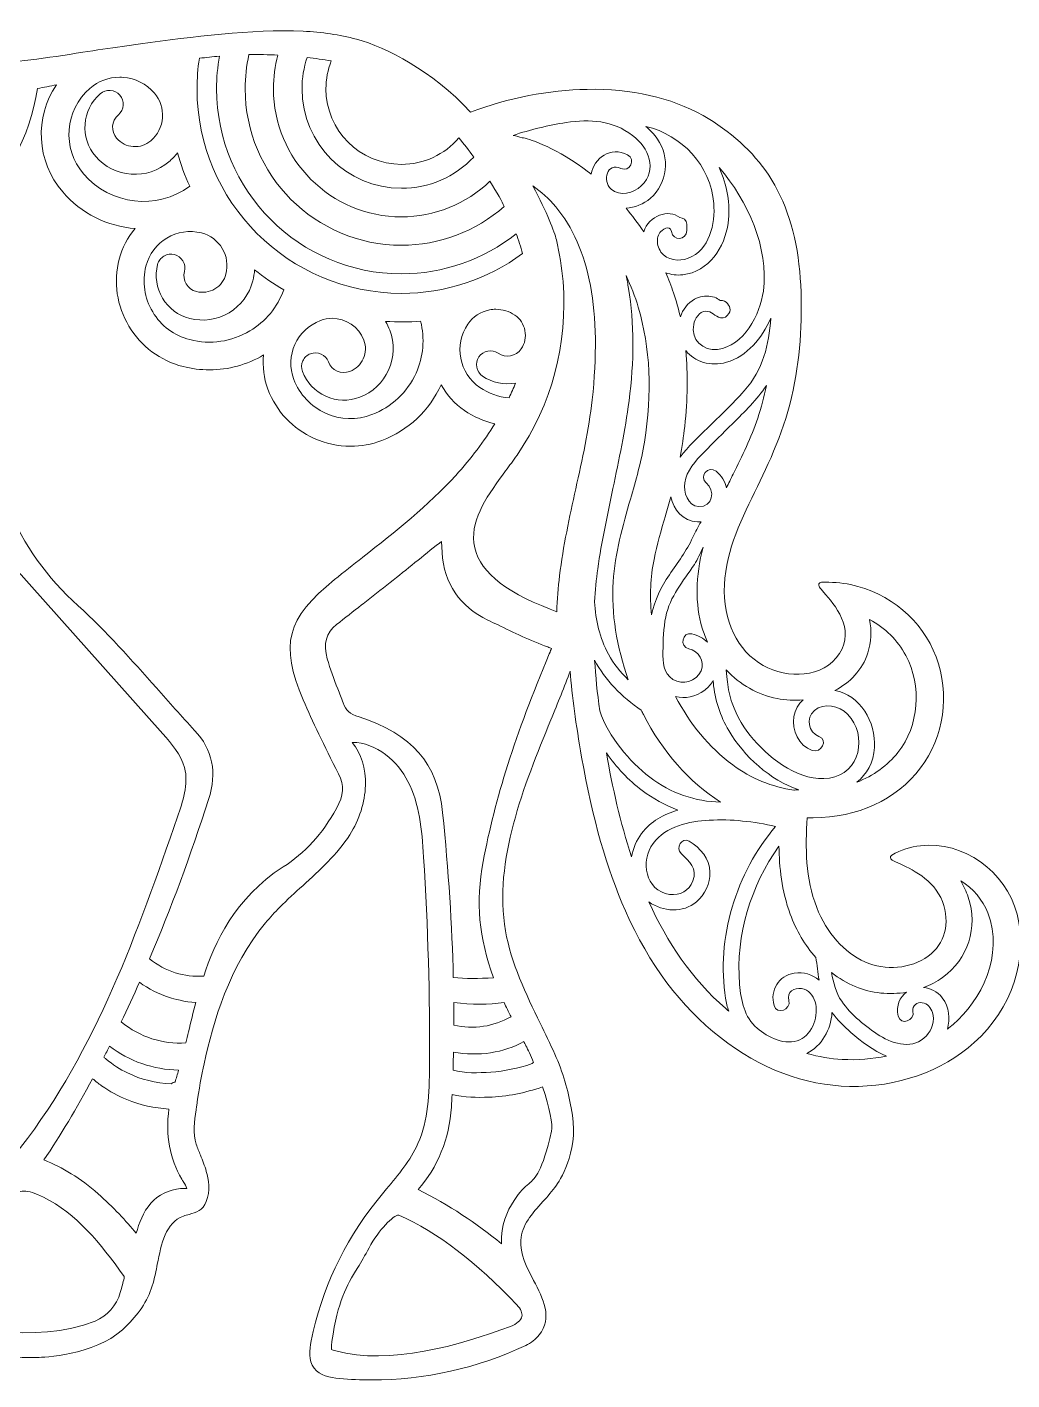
# Model space of a CAD drawing. Header units: millimetres. Extents: x -506 to 1905, y 150 to 589.
# Drawn here: x 497.8 to 675.6, y 163 to 407.1 of the extents above; entities that cross this region are included whole.
import ezdxf

# ---------------------------------------------------------------- set-up
doc = ezdxf.new("R2010")
doc.units = ezdxf.units.MM
doc.header["$MEASUREMENT"] = 0
doc.layers.add('Layer 4', color=7, linetype='Continuous')

msp = doc.modelspace()

# ---------------------------------------------------------------- linework, layer by layer
at = {"layer": 'Layer 4', "lineweight": 0}
for points, knots in [([(676.5, 247.06), (674.46, 254.85), (666.79, 260.26), (659.04, 259.39), (657.27, 259.19), (655.54, 258.62), (653.9, 257.7), (653.65, 257.56), (653.63, 257.34), (653.63, 257.25), (653.65, 256.87), (654.02, 256.7), (655.11, 256.22), (657.19, 255.29), (661.52, 253.36), (663.02, 249.31), (664.47, 245.41), (663.48, 241.64), (660.44, 239.45), (657.29, 237.19), (652.71, 236.78), (649.02, 238.43), (645.29, 240.1), (642.12, 243.68), (640.33, 248.25), (638.29, 253.48), (638.27, 259.11), (638.59, 264.44), (638.95, 264.43), (639.3, 264.43), (639.66, 264.43), (647.67, 264.43), (654.69, 267.66), (659.08, 273.43), (663.34, 279.03), (664.41, 286.71), (661.88, 293.47), (659.42, 300.04), (653.5, 305.04), (646.43, 306.51), (644.76, 306.86), (643, 306.99), (641.18, 306.92), (640.97, 306.91), (640.81, 306.8), (640.74, 306.63), (640.59, 306.28), (640.85, 305.98), (641.62, 305.11), (643.49, 302.98), (647.38, 298.56), (644.42, 294.05), (641.51, 289.61), (635.03, 289.48), (630.69, 291.91), (625.98, 294.54), (623.36, 300), (623.68, 306.51), (623.99, 312.84), (626.86, 318.62), (629.63, 324.21), (632.23, 329.47), (635.06, 335.8), (636.35, 342.93), (637.54, 349.53), (637.85, 356.48), (637.26, 363.03), (636.63, 369.91), (634.75, 375.75), (631.68, 380.38), (628.82, 384.67), (624.72, 388.39), (619.83, 391.14), (613.97, 394.43), (606.92, 396.02), (598.88, 395.88), (592, 395.76), (584.72, 394.34), (577.84, 391.78), (570.83, 399.3), (562.63, 403.49), (557.26, 404.92), (554.19, 405.73), (550.96, 406.22), (547.64, 406.37), (538.2, 406.8), (527.61, 405.35), (518.27, 404.07), (517.17, 403.92), (516.07, 403.77), (514.99, 403.63), (512.76, 403.33), (510.27, 402.94), (507.87, 402.57), (501.43, 401.57), (494.77, 400.54), (491.33, 400.83), (485.73, 401.31), (480.74, 401.71), (475.91, 402.1), (461.86, 403.23), (450.77, 404.13), (437.22, 405.76), (425.75, 407.13), (411.48, 408.84), (400.98, 416.64), (391.12, 423.95), (385.27, 439.26), (392.55, 449.62), (392.55, 449.62), (415.46, 451.18), (415.46, 451.18), (417.98, 451.35), (420.2, 451.4), (421.98, 450.26), (423.27, 449.43), (424.09, 448.11), (424.96, 446.71), (425.26, 446.22), (425.58, 445.71), (425.92, 445.23), (429.48, 440.14), (435.88, 435.32), (446.16, 441.2), (446.36, 441.27), (446.55, 441.35), (446.73, 441.43), (446.94, 441.53), (447.11, 441.67), (447.23, 441.84), (447.23, 441.84), (447.3, 441.88), (447.3, 441.88), (447.42, 441.96), (447.54, 442.03), (447.66, 442.11), (452.14, 445.02), (454.64, 448.3), (455.1, 451.85), (455.58, 455.58), (453.89, 459.51), (449.93, 463.88), (449.93, 463.88), (449.92, 463.87), (449.92, 463.87), (449.7, 464.17), (449.04, 464.94), (447.12, 467.14), (446.62, 468.12), (445.94, 468.85), (445.13, 469.41), (444.59, 470.04), (443.98, 470.73), (443.3, 471.5), (442.17, 472.8), (441.22, 473.88), (440.43, 474.77), (440.37, 475.23), (440.07, 475.65), (439.54, 475.78), (437.51, 478.07), (436.8, 478.83), (436.5, 479.09), (436.5, 479.09), (436.51, 479.1), (436.51, 479.1), (435.81, 479.91), (435.15, 480.69), (434.5, 481.43), (432.69, 483.55), (431.12, 485.37), (429.59, 487.28), (429.51, 487.72), (429.4, 489.76), (430.13, 490.77), (430.13, 490.77), (430.19, 490.8), (430.19, 490.8), (432.86, 492.15), (436.89, 494.19), (439.61, 501.19), (444.63, 503.13), (447.24, 508.39), (448.21, 510.83), (448.35, 510.84), (448.53, 510.86), (448.73, 510.91), (450.52, 511.35), (455.45, 513.83), (456.9, 520), (463.16, 522.95), (464.3, 525.56), (465.88, 529.16), (466.01, 529.47), (466.15, 529.79), (466.3, 530.12), (472.5, 533.15), (474.9, 535.58), (476.89, 540.81), (486.15, 547.27), (487.35, 549.59), (490.09, 555.1), (495.91, 558.98), (498.99, 562.74), (499.76, 566.91), (505.04, 570.02), (507.11, 573.73), (509.29, 577.66), (510, 578.95), (510.74, 580.27), (511.6, 581.58), (511.6, 581.58), (512.49, 582.92), (512.49, 582.92), (512.49, 582.92), (511.09, 582.13), (511.09, 582.13), (510.21, 581.63), (509.37, 581.19), (508.56, 580.76), (504.96, 578.87), (501.85, 577.23), (498.89, 572.68), (498.89, 572.68), (498.61, 572.57), (498.61, 572.57), (494.95, 571.15), (492.73, 570.29), (489.8, 564.22), (483.18, 561.33), (481.19, 558.76), (478.31, 554.52), (474.22, 552.59), (470.55, 550.48), (467.13, 544.58), (461.13, 542.53), (458.73, 537.95), (457.44, 535.43), (457.33, 535.37), (457.07, 535.26), (456.85, 535.16), (455.06, 534.42), (450.9, 532.68), (448.59, 527.81), (442.59, 525.24), (441.14, 522.32), (439.98, 519.97), (439.72, 519.43), (439.47, 518.93), (439.19, 518.46), (432.78, 515.72), (431.71, 514.47), (429.49, 511.02), (423.81, 507.61), (422.22, 506.21), (419.77, 502.3), (419.7, 502.36), (419.64, 502.42), (419.57, 502.49), (419.73, 513.22), (415.53, 523.87), (408.01, 531.72), (400.3, 539.77), (389.24, 544.33), (377.69, 544.24), (366.28, 544.14), (355.41, 539.13), (348.6, 530.84), (346.94, 528.82), (345.48, 526.48), (344.12, 523.69), (343.87, 523.17), (343.62, 522.65), (343.37, 522.12), (342.34, 519.94), (341.27, 517.68), (339.8, 515.73), (336.89, 511.87), (332.86, 509.26), (329.67, 507.41), (327.61, 506.22), (325.42, 505.1), (323.29, 504.02), (317.49, 501.07), (311.49, 498.01), (307.16, 492.96), (300.09, 484.72), (301.26, 473.87), (302.92, 464.35), (303.02, 463.79), (303.12, 463.22), (303.22, 462.66), (304.03, 458.05), (304.87, 453.29), (304.81, 448.56), (304.77, 445.81), (304.38, 443.25), (303.65, 440.95), (302.91, 438.63), (301.71, 436.45), (300.55, 434.34), (300.24, 433.77), (299.93, 433.21), (299.63, 432.64), (298.49, 430.51), (297.11, 427.66), (296.53, 424.56), (295.99, 421.67), (296.03, 418.6), (296.66, 415.42), (297.73, 409.96), (300.46, 404.64), (304.77, 399.62), (307.88, 395.99), (311.54, 392.9), (315.08, 389.9), (316.07, 389.06), (317.1, 388.2), (318.1, 387.33), (323.55, 382.6), (326.45, 377.74), (326.95, 372.47), (327.48, 366.87), (324.81, 361.7), (320.14, 359.31), (315.68, 357.03), (310.65, 358.57), (307.91, 363.05), (306.64, 365.11), (306.38, 367.6), (306.2, 369.24), (306.07, 370.47), (306.02, 370.98), (305.6, 371.12), (305.48, 371.16), (305.25, 371.19), (304.99, 370.93), (302.05, 367.91), (301.33, 363.21), (303.05, 358.35), (304.52, 354.19), (307.75, 350.45), (312.13, 347.82), (320.58, 342.75), (331.26, 343.5), (338.7, 349.69), (342.21, 352.61), (344.78, 356.36), (346.17, 360.57), (347.29, 359.32), (348.5, 358.12), (349.66, 356.96), (351.6, 355.04), (353.6, 353.05), (355.23, 350.82), (358.85, 345.87), (360.66, 339.67), (362.07, 334.24), (363.64, 328.2), (365.2, 321.2), (363.84, 314.59), (363.12, 311.04), (362.06, 307.49), (361.03, 304.06), (360.25, 301.46), (359.45, 298.78), (358.79, 296.1), (357.9, 292.44), (357.44, 289.4), (357.32, 286.24), (357.07, 279.88), (368.79, 274.42), (379.12, 269.61), (381.69, 268.41), (384.12, 267.28), (386.21, 266.21), (386.84, 265.88), (387.58, 265.56), (388.35, 265.22), (389.83, 264.57), (391.5, 263.84), (392.58, 262.98), (392.57, 260.55), (392.34, 257.08), (392.11, 253.98), (391.78, 249.36), (391.66, 244.18), (391.54, 239.17), (391.42, 234.07), (391.76, 222.52), (389.92, 217.97), (389.61, 217.19), (388.84, 215.25), (388.27, 213.98), (388.08, 213.57), (387.92, 213.21), (387.81, 212.96), (386.03, 208.87), (383.73, 204.91), (381.51, 201.09), (376.35, 192.23), (371.48, 183.85), (372.52, 173.87), (372.54, 173.65), (372.56, 173.44), (372.58, 173.24), (372.66, 172.13), (372.73, 171.18), (373.73, 170.32), (374.78, 169.41), (376.54, 169.13), (377.95, 168.89), (378.17, 168.86), (378.38, 168.82), (378.58, 168.79), (383.2, 167.97), (389.31, 168.61), (394.5, 170.45), (400.77, 172.68), (405.15, 176.46), (406.84, 181.07), (407.24, 182.17), (407.5, 183.34), (407.76, 184.46), (408.2, 186.39), (408.61, 188.22), (409.67, 189.77), (410.23, 190.6), (411, 191.42), (411.75, 192.21), (413.91, 194.5), (416.15, 196.87), (414.01, 200.06), (413.6, 200.66), (413.05, 201.21), (412.34, 201.75), (408.29, 204.77), (408.56, 210.31), (409.14, 215.26), (409.14, 215.26), (413.91, 256.45), (413.91, 256.45), (426.51, 253.86), (436.38, 255.91), (444.92, 262.88), (452.54, 269.09), (455, 281.73), (455.57, 285.49), (456.27, 288.41), (455.84, 290.95), (454.27, 293.04), (451.88, 296.22), (446.71, 298.28), (440.43, 298.56), (437.26, 298.71), (434.4, 297.58), (432.79, 295.54), (431.52, 293.95), (431.07, 291.94), (430.63, 290), (430.47, 289.27), (430.3, 288.51), (430.08, 287.79), (428.87, 283.7), (425.92, 280.13), (422.15, 278.1), (429.47, 285.9), (429.02, 287.25), (427.81, 290.86), (427.54, 291.66), (427.23, 292.57), (426.97, 293.71), (426.77, 294.59), (426.54, 295.5), (426.33, 296.38), (424.95, 301.93), (423.52, 307.66), (426.23, 312.25), (432.55, 307.1), (442.43, 305.75), (453.44, 308.57), (457.49, 309.6), (461.48, 311.05), (465.34, 312.45), (470.3, 314.24), (475.42, 316.1), (480.67, 317.08), (482.92, 317.5), (485.53, 317.8), (487.8, 316.86), (489.8, 316.03), (491.35, 314.29), (492.72, 312.75), (492.72, 312.75), (522.3, 279.56), (522.3, 279.56), (523.85, 277.82), (525.6, 275.86), (526.22, 273.48), (526.99, 270.49), (525.86, 267.24), (524.96, 264.63), (517.77, 243.94), (510.34, 222.54), (496.6, 204.92), (494.52, 202.25), (492.26, 199.61), (490.06, 197.06), (484.38, 190.45), (478.49, 183.61), (475.25, 175.51), (474.73, 174.21), (475.3, 172.62), (476.52, 171.95), (482.45, 168.71), (491.88, 166.74), (499.97, 167.05), (501.82, 167.12), (511.3, 167.74), (515.96, 172.97), (518.21, 175.15), (519.75, 177.67), (520.54, 180.46), (520.84, 181.54), (521.07, 182.72), (521.3, 183.87), (522.03, 187.56), (522.78, 191.38), (526.01, 192.54), (526.36, 192.67), (526.71, 192.77), (527.05, 192.86), (528.31, 193.22), (529.51, 193.56), (530.14, 195.17), (530.89, 197.09), (530.56, 199.19), (530.15, 200.63), (529.86, 201.63), (529.47, 202.6), (529.09, 203.54), (528.83, 204.18), (528.56, 204.85), (528.33, 205.51), (527.65, 207.48), (527.98, 209.64), (528.3, 211.73), (528.34, 212), (528.38, 212.27), (528.42, 212.54), (528.85, 215.5), (529.27, 217.89), (529.74, 220.04), (531.43, 227.7), (534.22, 237.51), (540.85, 245.47), (541.66, 246.43), (542.52, 247.38), (543.42, 248.29), (544.74, 249.63), (546.18, 250.93), (547.56, 252.18), (550.63, 254.96), (553.79, 257.83), (556.06, 261.38), (557.78, 264.07), (558.78, 267.23), (558.87, 270.27), (558.97, 273.35), (558.14, 276.01), (556.46, 278.04), (560.93, 278.02), (564.71, 274.57), (566.55, 270.98), (568.62, 266.96), (569.05, 262.42), (569.38, 257.32), (570.16, 244.88), (570.52, 232.24), (570.45, 219.77), (570.41, 214.54), (570.23, 209.87), (568.34, 205.63), (566.99, 202.62), (564.81, 200.01), (562.7, 197.48), (562.04, 196.69), (561.36, 195.88), (560.72, 195.07), (554.94, 187.79), (550.92, 179.13), (549.09, 170.03), (548.75, 168.37), (548.55, 166.49), (549.59, 165.11), (550.62, 163.73), (552.48, 163.39), (554.16, 163.24), (556.1, 163.07), (558.03, 162.99), (559.96, 162.99), (569.56, 162.99), (579.09, 165.1), (587.8, 169.21), (588.76, 169.67), (589.6, 170.32), (590.22, 171.1), (592.72, 174.22), (590.95, 177.64), (589.23, 180.95), (588, 183.33), (586.73, 185.79), (586.9, 188.22), (587.09, 190.91), (588.93, 192.98), (590.89, 195.16), (591.73, 196.1), (592.61, 197.08), (593.34, 198.12), (594.37, 199.59), (597.61, 204.94), (595.98, 212.07), (595.52, 215.18), (594.51, 218.53), (593.06, 221.78), (592.22, 223.65), (591.31, 225.52), (590.43, 227.34), (587.85, 232.64), (585.18, 238.13), (584.15, 244.06), (581.96, 256.7), (587.47, 270.19), (592.34, 282.09), (593.61, 285.2), (594.82, 288.15), (595.82, 290.91), (596.17, 286.34), (596.85, 281.34), (597.9, 275.38), (599.9, 264.12), (602.41, 255.32), (605.8, 247.66), (610.11, 237.9), (615.72, 230.41), (622.94, 224.76), (630.08, 219.17), (638.15, 216.12), (646.26, 215.96), (654.76, 215.78), (662.96, 218.66), (668.76, 223.86), (675.56, 229.96), (678.6, 239.07), (676.5, 247.06)], [0, 0, 0, 0, 1, 1, 1, 2, 2, 2, 3, 3, 3, 4, 4, 4, 5, 5, 5, 6, 6, 6, 7, 7, 7, 8, 8, 8, 9, 9, 9, 10, 10, 10, 11, 11, 11, 12, 12, 12, 13, 13, 13, 14, 14, 14, 15, 15, 15, 16, 16, 16, 17, 17, 17, 18, 18, 18, 19, 19, 19, 20, 20, 20, 21, 21, 21, 22, 22, 22, 23, 23, 23, 24, 24, 24, 25, 25, 25, 26, 26, 26, 27, 27, 27, 28, 28, 28, 29, 29, 29, 30, 30, 30, 31, 31, 31, 32, 32, 32, 33, 33, 33, 34, 34, 34, 35, 35, 35, 36, 36, 36, 37, 37, 37, 38, 38, 38, 39, 39, 39, 40, 40, 40, 41, 41, 41, 42, 42, 42, 43, 43, 43, 44, 44, 44, 45, 45, 45, 46, 46, 46, 47, 47, 47, 48, 48, 48, 49, 49, 49, 50, 50, 50, 51, 51, 51, 52, 52, 52, 53, 53, 53, 54, 54, 54, 55, 55, 55, 56, 56, 56, 57, 57, 57, 58, 58, 58, 59, 59, 59, 60, 60, 60, 61, 61, 61, 62, 62, 62, 63, 63, 63, 64, 64, 64, 65, 65, 65, 66, 66, 66, 67, 67, 67, 68, 68, 68, 69, 69, 69, 70, 70, 70, 71, 71, 71, 72, 72, 72, 73, 73, 73, 74, 74, 74, 75, 75, 75, 76, 76, 76, 77, 77, 77, 78, 78, 78, 79, 79, 79, 80, 80, 80, 81, 81, 81, 82, 82, 82, 83, 83, 83, 84, 84, 84, 85, 85, 85, 86, 86, 86, 87, 87, 87, 88, 88, 88, 89, 89, 89, 90, 90, 90, 91, 91, 91, 92, 92, 92, 93, 93, 93, 94, 94, 94, 95, 95, 95, 96, 96, 96, 97, 97, 97, 98, 98, 98, 99, 99, 99, 100, 100, 100, 101, 101, 101, 102, 102, 102, 103, 103, 103, 104, 104, 104, 105, 105, 105, 106, 106, 106, 107, 107, 107, 108, 108, 108, 109, 109, 109, 110, 110, 110, 111, 111, 111, 112, 112, 112, 113, 113, 113, 114, 114, 114, 115, 115, 115, 116, 116, 116, 117, 117, 117, 118, 118, 118, 119, 119, 119, 120, 120, 120, 121, 121, 121, 122, 122, 122, 123, 123, 123, 124, 124, 124, 125, 125, 125, 126, 126, 126, 127, 127, 127, 128, 128, 128, 129, 129, 129, 130, 130, 130, 131, 131, 131, 132, 132, 132, 133, 133, 133, 134, 134, 134, 135, 135, 135, 136, 136, 136, 137, 137, 137, 138, 138, 138, 139, 139, 139, 140, 140, 140, 141, 141, 141, 142, 142, 142, 143, 143, 143, 144, 144, 144, 145, 145, 145, 146, 146, 146, 147, 147, 147, 148, 148, 148, 149, 149, 149, 150, 150, 150, 151, 151, 151, 152, 152, 152, 153, 153, 153, 154, 154, 154, 155, 155, 155, 156, 156, 156, 157, 157, 157, 158, 158, 158, 159, 159, 159, 160, 160, 160, 161, 161, 161, 162, 162, 162, 163, 163, 163, 164, 164, 164, 165, 165, 165, 166, 166, 166, 167, 167, 167, 168, 168, 168, 169, 169, 169, 170, 170, 170, 171, 171, 171, 172, 172, 172, 173, 173, 173, 174, 174, 174, 175, 175, 175, 176, 176, 176, 177, 177, 177, 178, 178, 178, 179, 179, 179, 180, 180, 180, 181, 181, 181, 182, 182, 182, 183, 183, 183, 184, 184, 184, 185, 185, 185, 186, 186, 186, 187, 187, 187, 188, 188, 188, 189, 189, 189, 190, 190, 190, 191, 191, 191, 192, 192, 192, 193, 193, 193, 194, 194, 194, 195, 195, 195, 196, 196, 196, 197, 197, 197, 198, 198, 198, 199, 199, 199, 200, 200, 200, 201, 201, 201, 202, 202, 202, 203, 203, 203, 204, 204, 204, 205, 205, 205, 206, 206, 206, 207, 207, 207, 208, 208, 208, 209, 209, 209, 210, 210, 210, 211, 211, 211, 212, 212, 212, 213, 213, 213, 214, 214, 214, 215, 215, 215, 216, 216, 216, 217, 217, 217, 218, 218, 218, 218]), ([(553.65, 266.11), (551.16, 261.59), (547.91, 258.04), (544, 255.55), (535.28, 249.98), (531.63, 241.78), (529.67, 235.86), (526.2, 235.58), (522.72, 236.7), (519.92, 238.99), (523.76, 248.06), (527.33, 257.73), (530.55, 267.74), (532.12, 272.64), (531.3, 276.71), (528.04, 280.19), (525.69, 282.69), (523.37, 285.32), (521.13, 287.86), (516.69, 292.88), (512.09, 298.08), (507.01, 302.68), (495.77, 312.84), (490.22, 326.12), (489.54, 344.46), (489.37, 348.94), (489.42, 353.52), (489.46, 357.97), (489.46, 357.97), (489.46, 358.05), (489.46, 358.05), (489.48, 359.96), (489.5, 362.13), (489.5, 364.22), (489.5, 364.22), (489.5, 369.83), (489.5, 369.83), (489.5, 369.83), (485.46, 365.94), (485.46, 365.94), (481.97, 362.59), (482.26, 349.38), (483.26, 341.84), (483.94, 336.68), (484.81, 331.64), (485.73, 326.3), (485.73, 326.3), (485.75, 326.17), (485.75, 326.17), (485.98, 324.86), (486.21, 323.51), (486.44, 322.16), (479.41, 322.28), (472.75, 320.08), (466.51, 317.79), (459.68, 315.29), (453.94, 313.29), (448.08, 311.66), (441.53, 309.83), (435.82, 312.2), (431.02, 315.03), (431.02, 315.03), (432.87, 316.86), (432.87, 316.86), (435.54, 319.51), (438.3, 322.24), (441.02, 324.96), (449.62, 333.55), (452.52, 344.18), (449.62, 356.56), (449.46, 357.21), (449.2, 357.7), (448.84, 358.37), (448.67, 358.68), (448.47, 359.06), (448.22, 359.56), (448.22, 359.56), (444.57, 366.95), (444.57, 366.95), (444.57, 366.95), (443.7, 358.76), (443.7, 358.76), (443.65, 358.22), (443.58, 357.81), (443.53, 357.47), (443.42, 356.74), (443.32, 356.1), (443.49, 355.35), (446.12, 343.77), (442.69, 334.18), (432.98, 326.04), (431.08, 324.45), (429.34, 322.68), (427.64, 320.97), (427.64, 320.97), (427.59, 320.91), (427.59, 320.91), (427.1, 320.42), (426.62, 319.93), (426.12, 319.44), (419.8, 313.15), (418.27, 305.4), (421.44, 295.75), (421.52, 295.49), (421.6, 295.23), (421.69, 294.97), (421.69, 294.97), (421.7, 294.91), (421.7, 294.91), (422.2, 293.36), (422.7, 291.76), (423.64, 290.28), (424.83, 288.4), (424.62, 287.01), (422.98, 285.76), (412.24, 277.63), (410.67, 265.9), (409.16, 254.56), (408.6, 250.39), (408.06, 245.78), (407.51, 240.51), (403.85, 238.6), (398.67, 239.43), (395.75, 242.41), (395.92, 246.6), (396.16, 252), (396.52, 257.4), (396.89, 262.86), (397.41, 268.4), (397.92, 273.77), (398.56, 280.55), (399.21, 287.56), (399.58, 294.5), (399.81, 298.9), (399.57, 303.62), (398.89, 308.24), (398.91, 308.25), (398.93, 308.25), (398.95, 308.25), (407.69, 309.15), (414.07, 316.99), (413.18, 325.73), (412.65, 330.81), (410.14, 335.44), (406.22, 338.67), (408.26, 339.15), (410.14, 340.12), (411.77, 341.53), (414.99, 344.32), (416.94, 348.19), (417.24, 352.43), (417.55, 356.68), (416.19, 360.79), (413.4, 364.01), (412.34, 365.23), (411.14, 366.31), (409.83, 367.23), (407.03, 369.19), (403.72, 370.36), (400.27, 370.62), (401.66, 372.2), (402.67, 374.1), (403.19, 376.15), (404.23, 380.27), (403.6, 384.56), (401.42, 388.21), (400.25, 390.17), (398.72, 391.82), (396.87, 393.11), (395.29, 394.21), (393.52, 395.01), (391.63, 395.49), (387.53, 396.52), (383.26, 396.19), (379.41, 394.55), (379.84, 400.37), (377.28, 406.22), (372.6, 409.86), (370.47, 411.51), (367.03, 413.45), (362.78, 413.27), (357.89, 413.06), (355.09, 410.23), (354.1, 407.65), (353.85, 406.99), (353.89, 406.25), (354.2, 405.62), (354.73, 404.52), (355.72, 404.23), (356.68, 403.94), (358.57, 403.37), (359.93, 402.81), (360.24, 400.73), (360.4, 399.66), (358.42, 398.62), (357.28, 398.33), (352.58, 397.18), (347.88, 402.49), (346.18, 406.43), (345.28, 408.52), (345.55, 410.1), (347.03, 411.39), (347.68, 411.96), (348.46, 412.5), (349.21, 413.02), (350.37, 413.83), (351.57, 414.67), (352.66, 415.79), (358.88, 422.21), (352.9, 430.61), (350.64, 433.77), (350.64, 433.77), (350.11, 434.51), (350.11, 434.51), (348.44, 436.84), (346.71, 439.25), (346.22, 441.82), (346.17, 442.12), (346.11, 442.42), (346.07, 442.71), (352.23, 435.06), (359.51, 429.84), (367.74, 427.2), (373.49, 425.35), (378.64, 426.07), (382.64, 429.29), (383.71, 430.15), (384.67, 431.18), (385.48, 432.33), (386.45, 428.22), (388.25, 424.1), (390.93, 419.81), (394.79, 413.66), (400.17, 407.3), (419.6, 403.11), (421.94, 402.61), (424.44, 402.14), (427.04, 401.73), (427.04, 401.6), (427.04, 401.46), (427.04, 401.33), (427.04, 381.2), (443.41, 364.82), (463.54, 364.82), (481.67, 364.82), (497.07, 378.19), (499.66, 396.05), (500.79, 396.24), (502, 396.46), (503.08, 396.7), (499.13, 390.86), (499.44, 382.91), (504.22, 377.37), (507.55, 373.51), (512.27, 371.14), (517.33, 370.75), (515.94, 369.19), (514.94, 367.31), (514.41, 365.22), (513.37, 361.09), (513.99, 356.81), (516.17, 353.15), (518.35, 349.5), (521.82, 346.91), (525.95, 345.86), (527.51, 345.46), (529.12, 345.26), (530.72, 345.26), (534.14, 345.26), (537.52, 346.19), (540.5, 347.95), (540.26, 345.87), (540.52, 343.73), (541.27, 341.75), (542.78, 337.77), (545.75, 334.62), (549.63, 332.88), (551.71, 331.94), (553.91, 331.47), (556.16, 331.47), (558.09, 331.47), (559.99, 331.82), (561.82, 332.51), (566.62, 334.33), (570.42, 337.9), (572.54, 342.57), (573.54, 340.72), (574.98, 339.12), (576.73, 337.93), (578.42, 336.78), (580.27, 335.98), (582.24, 335.55), (580.31, 332.41), (577.93, 329.28), (575.17, 326.21), (570.26, 320.78), (564.23, 316.04), (558.4, 311.46), (558.4, 311.46), (558.34, 311.41), (558.34, 311.41), (556.68, 310.11), (554.97, 308.77), (553.3, 307.42), (544.6, 300.39), (543.39, 295.73), (547.66, 285.7), (549.33, 281.77), (551.35, 277.53), (554.01, 272.34), (555.07, 270.26), (554.97, 268.51), (553.65, 266.11)], [0, 0, 0, 0, 1, 1, 1, 2, 2, 2, 3, 3, 3, 4, 4, 4, 5, 5, 5, 6, 6, 6, 7, 7, 7, 8, 8, 8, 9, 9, 9, 10, 10, 10, 11, 11, 11, 12, 12, 12, 13, 13, 13, 14, 14, 14, 15, 15, 15, 16, 16, 16, 17, 17, 17, 18, 18, 18, 19, 19, 19, 20, 20, 20, 21, 21, 21, 22, 22, 22, 23, 23, 23, 24, 24, 24, 25, 25, 25, 26, 26, 26, 27, 27, 27, 28, 28, 28, 29, 29, 29, 30, 30, 30, 31, 31, 31, 32, 32, 32, 33, 33, 33, 34, 34, 34, 35, 35, 35, 36, 36, 36, 37, 37, 37, 38, 38, 38, 39, 39, 39, 40, 40, 40, 41, 41, 41, 42, 42, 42, 43, 43, 43, 44, 44, 44, 45, 45, 45, 46, 46, 46, 47, 47, 47, 48, 48, 48, 49, 49, 49, 50, 50, 50, 51, 51, 51, 52, 52, 52, 53, 53, 53, 54, 54, 54, 55, 55, 55, 56, 56, 56, 57, 57, 57, 58, 58, 58, 59, 59, 59, 60, 60, 60, 61, 61, 61, 62, 62, 62, 63, 63, 63, 64, 64, 64, 65, 65, 65, 66, 66, 66, 67, 67, 67, 68, 68, 68, 69, 69, 69, 70, 70, 70, 71, 71, 71, 72, 72, 72, 73, 73, 73, 74, 74, 74, 75, 75, 75, 76, 76, 76, 77, 77, 77, 78, 78, 78, 79, 79, 79, 80, 80, 80, 81, 81, 81, 82, 82, 82, 83, 83, 83, 84, 84, 84, 85, 85, 85, 86, 86, 86, 87, 87, 87, 88, 88, 88, 89, 89, 89, 90, 90, 90, 91, 91, 91, 92, 92, 92, 93, 93, 93, 94, 94, 94, 95, 95, 95, 96, 96, 96, 97, 97, 97, 98, 98, 98, 99, 99, 99, 100, 100, 100, 101, 101, 101, 102, 102, 102, 103, 103, 103, 104, 104, 104, 104]), ([(528.89, 401.48), (530.1, 401.64), (531.32, 401.77), (532.53, 401.87), (532.18, 399.92), (532, 397.94), (532, 395.97), (532, 377.57), (546.97, 362.59), (565.37, 362.59), (572.9, 362.59), (580.2, 365.15), (586.09, 369.83), (586.52, 368.65), (586.91, 367.46), (587.24, 366.26), (580.86, 361.55), (573.32, 359.07), (565.37, 359.07), (545.02, 359.07), (528.47, 375.62), (528.47, 395.97), (528.47, 397.8), (528.61, 399.65), (528.89, 401.48)], [0, 0, 0, 0, 1, 1, 1, 2, 2, 2, 3, 3, 3, 4, 4, 4, 5, 5, 5, 6, 6, 6, 7, 7, 7, 8, 8, 8, 8]), ([(537.84, 402.14), (539.58, 402.17), (541.34, 402.14), (543.08, 402.05), (542.54, 400.07), (542.26, 398.03), (542.26, 395.97), (542.26, 383.23), (552.63, 372.86), (565.37, 372.86), (571.31, 372.86), (577.06, 375.19), (581.35, 379.31), (582.66, 377.2), (583.53, 375.54), (583.93, 374.75), (578.78, 370.23), (572.22, 367.75), (565.37, 367.75), (549.81, 367.75), (537.16, 380.41), (537.16, 395.97), (537.16, 398.04), (537.39, 400.11), (537.84, 402.14)], [0, 0, 0, 0, 1, 1, 1, 2, 2, 2, 3, 3, 3, 4, 4, 4, 5, 5, 5, 6, 6, 6, 7, 7, 7, 8, 8, 8, 8]), ([(548.34, 401.63), (549.79, 401.46), (551.25, 401.25), (552.71, 401.01), (552.07, 399.41), (551.74, 397.69), (551.74, 395.97), (551.74, 388.45), (557.86, 382.34), (565.37, 382.34), (569.37, 382.34), (573.16, 384.1), (575.74, 387.12), (576.65, 386.03), (577.55, 384.87), (578.42, 383.67), (575.03, 380.07), (570.32, 378.02), (565.37, 378.02), (555.47, 378.02), (547.42, 386.07), (547.42, 395.97), (547.42, 397.9), (547.73, 399.8), (548.34, 401.63)], [0, 0, 0, 0, 1, 1, 1, 2, 2, 2, 3, 3, 3, 4, 4, 4, 5, 5, 5, 6, 6, 6, 7, 7, 7, 8, 8, 8, 8]), ([(509.14, 396.06), (510.65, 397.37), (512.54, 398.06), (514.51, 398.06), (514.72, 398.06), (514.93, 398.06), (515.13, 398.04), (517.33, 397.88), (519.33, 396.87), (520.77, 395.2), (521.83, 393.97), (522.35, 392.4), (522.24, 390.77), (522.12, 389.15), (521.37, 387.67), (520.14, 386.6), (519.25, 385.84), (518.12, 385.47), (516.96, 385.55), (515.79, 385.64), (514.73, 386.17), (513.96, 387.06), (512.88, 388.31), (513.02, 390.21), (514.27, 391.29), (514.78, 391.73), (515.09, 392.34), (515.13, 393), (515.18, 393.67), (514.97, 394.31), (514.53, 394.82), (514.1, 395.33), (513.49, 395.63), (512.82, 395.68), (512.16, 395.73), (511.51, 395.52), (511.01, 395.08), (507.67, 392.2), (507.29, 387.13), (510.18, 383.79), (511.81, 381.9), (514.09, 380.75), (516.59, 380.57), (519.08, 380.38), (521.51, 381.18), (523.4, 382.82), (523.97, 383.31), (524.48, 383.84), (524.93, 384.42), (525.52, 382.35), (526.27, 380.33), (527.17, 378.38), (521.17, 374.04), (512.9, 374.97), (508, 380.64), (504.06, 385.21), (504.57, 392.12), (509.14, 396.06)], [0, 0, 0, 0, 1, 1, 1, 2, 2, 2, 3, 3, 3, 4, 4, 4, 5, 5, 5, 6, 6, 6, 7, 7, 7, 8, 8, 8, 9, 9, 9, 10, 10, 10, 11, 11, 11, 12, 12, 12, 13, 13, 13, 14, 14, 14, 15, 15, 15, 16, 16, 16, 17, 17, 17, 18, 18, 18, 19, 19, 19, 19]), ([(595.11, 389.9), (599.37, 390.55), (603.54, 390.29), (607.07, 387.57), (609.98, 385.34), (611.71, 381.44), (608.67, 378.46), (607.31, 377.13), (604.77, 376.51), (603.22, 377.89), (601.55, 379.38), (602.49, 382.79), (604.99, 381.6), (606.58, 380.84), (607.73, 383.22), (606.19, 384.06), (603.17, 385.7), (600.09, 383.47), (599.6, 380.57), (599.45, 380.7), (599.29, 380.82), (599.13, 380.94), (593.56, 385.24), (588.67, 386.88), (587.4, 387.12), (587.32, 387.14), (587.25, 387.15), (587.18, 387.16), (586.63, 387.31), (586.08, 387.44), (585.52, 387.57), (588.65, 388.61), (591.85, 389.41), (595.11, 389.9)], [0, 0, 0, 0, 1, 1, 1, 2, 2, 2, 3, 3, 3, 4, 4, 4, 5, 5, 5, 6, 6, 6, 7, 7, 7, 8, 8, 8, 9, 9, 9, 10, 10, 10, 11, 11, 11, 11]), ([(621.74, 375.3), (622.06, 371.66), (620.98, 366.79), (617.11, 365.39), (615.46, 364.79), (613.31, 365), (612.22, 366.51), (611.72, 367.2), (611.45, 368.16), (611.6, 369.01), (611.66, 369.37), (611.8, 369.76), (612.02, 370.06), (612.29, 370.42), (613.85, 371.65), (614.1, 370.22), (614.4, 368.47), (616.81, 368.6), (616.86, 370.39), (616.87, 370.78), (616.88, 371.16), (616.87, 371.55), (616.87, 372.32), (616.24, 372.72), (615.6, 372.74), (613.61, 374.38), (610.03, 373.06), (609.1, 370.16), (608.07, 371.73), (606.99, 373.15), (605.91, 374.43), (607.5, 374.53), (609.09, 375.14), (610.3, 376.22), (613.35, 378.93), (613.93, 383.59), (611.57, 386.92), (610.97, 387.76), (610.27, 388.51), (609.5, 389.18), (615.99, 387.67), (621.16, 382.16), (621.74, 375.3)], [0, 0, 0, 0, 1, 1, 1, 2, 2, 2, 3, 3, 3, 4, 4, 4, 5, 5, 5, 6, 6, 6, 7, 7, 7, 8, 8, 8, 9, 9, 9, 10, 10, 10, 11, 11, 11, 12, 12, 12, 13, 13, 13, 14, 14, 14, 14]), ([(630.7, 359.49), (630.17, 355.31), (627.16, 349.51), (622.45, 348.96), (619.76, 348.65), (617.55, 350.7), (618.13, 353.46), (618.35, 354.54), (619.09, 355.79), (620.33, 355.85), (621.33, 355.9), (621.98, 354.85), (622.96, 354.66), (623.6, 354.53), (624.16, 354.87), (624.47, 355.41), (624.99, 356.3), (624.49, 357.17), (623.7, 357.65), (623.49, 357.78), (623.18, 357.81), (622.89, 357.76), (622.73, 357.9), (622.58, 358.03), (622.45, 358.1), (622.07, 358.3), (621.65, 358.44), (621.23, 358.51), (620.22, 358.7), (619.16, 358.51), (618.27, 358.01), (617.02, 357.33), (616.17, 356.14), (615.72, 354.81), (615.38, 356.3), (614.97, 357.75), (614.49, 359.15), (614.06, 360.42), (613.59, 361.63), (613.09, 362.78), (614.05, 362.44), (615.1, 362.3), (616.17, 362.42), (620.87, 362.97), (623.75, 367.37), (624.34, 371.76), (624.8, 375.16), (624.18, 378.67), (622.7, 381.77), (627.93, 375.73), (631.68, 367.34), (630.7, 359.49)], [0, 0, 0, 0, 1, 1, 1, 2, 2, 2, 3, 3, 3, 4, 4, 4, 5, 5, 5, 6, 6, 6, 7, 7, 7, 8, 8, 8, 9, 9, 9, 10, 10, 10, 11, 11, 11, 12, 12, 12, 13, 13, 13, 14, 14, 14, 15, 15, 15, 16, 16, 16, 17, 17, 17, 17]), ([(596.84, 323.81), (595.72, 318.71), (594.55, 313.44), (593.91, 308.1), (593.65, 305.97), (593.48, 303.83), (593.4, 301.61), (592.99, 301.79), (592.59, 301.94), (592.2, 302.09), (583.52, 305.38), (579.02, 309.3), (578.45, 314.05), (577.9, 318.54), (581.09, 322.85), (584.18, 327.04), (584.86, 327.97), (585.57, 328.93), (586.23, 329.88), (592.48, 338.89), (595.43, 350.02), (594.54, 361.2), (594.34, 363.75), (593.93, 366.29), (593.33, 368.74), (592.97, 370.17), (591.7, 373.63), (589.07, 378.45), (590.58, 377.42), (591.98, 376.15), (593.24, 374.66), (599.35, 367.38), (601.55, 355.67), (599.8, 339.83), (599.2, 334.48), (598.01, 329.06), (596.84, 323.81)], [0, 0, 0, 0, 1, 1, 1, 2, 2, 2, 3, 3, 3, 4, 4, 4, 5, 5, 5, 6, 6, 6, 7, 7, 7, 8, 8, 8, 9, 9, 9, 10, 10, 10, 11, 11, 11, 12, 12, 12, 12]), ([(529.28, 369.96), (530.86, 369.56), (532.19, 368.57), (533.02, 367.17), (533.85, 365.77), (534.09, 364.13), (533.69, 362.55), (533.41, 361.42), (532.69, 360.47), (531.69, 359.87), (530.68, 359.27), (529.51, 359.1), (528.37, 359.38), (526.77, 359.79), (525.79, 361.43), (526.2, 363.03), (526.36, 363.68), (526.27, 364.35), (525.92, 364.93), (525.58, 365.5), (525.04, 365.91), (524.39, 366.07), (523.75, 366.23), (523.07, 366.14), (522.5, 365.8), (521.92, 365.45), (521.52, 364.91), (521.35, 364.26), (520.83, 362.19), (521.14, 360.04), (522.24, 358.2), (523.33, 356.36), (525.07, 355.06), (527.15, 354.54), (529.57, 353.92), (532.09, 354.29), (534.25, 355.57), (536.4, 356.86), (537.93, 358.9), (538.54, 361.33), (538.71, 361.99), (538.82, 362.66), (538.86, 363.34), (540.52, 361.99), (542.28, 360.77), (544.12, 359.69), (543, 356.59), (540.85, 353.98), (538, 352.28), (534.72, 350.33), (530.87, 349.77), (527.17, 350.71), (524.34, 351.43), (521.96, 353.2), (520.47, 355.71), (518.97, 358.22), (518.54, 361.16), (519.26, 363.99), (520.38, 368.4), (524.87, 371.08), (529.28, 369.96)], [0, 0, 0, 0, 1, 1, 1, 2, 2, 2, 3, 3, 3, 4, 4, 4, 5, 5, 5, 6, 6, 6, 7, 7, 7, 8, 8, 8, 9, 9, 9, 10, 10, 10, 11, 11, 11, 12, 12, 12, 13, 13, 13, 14, 14, 14, 15, 15, 15, 16, 16, 16, 17, 17, 17, 18, 18, 18, 19, 19, 19, 20, 20, 20, 20]), ([(600.81, 309.38), (601.5, 314.21), (602.54, 319.11), (603.54, 323.85), (604.62, 328.99), (605.74, 334.3), (606.46, 339.65), (607.41, 346.74), (607.37, 353.76), (606.36, 359.97), (606.23, 360.74), (606.09, 361.51), (605.93, 362.26), (606.8, 360.43), (607.54, 358.53), (608.12, 356.56), (610.29, 349.28), (610.67, 341.1), (609.23, 332.23), (608.68, 328.79), (607.67, 325.29), (606.7, 321.9), (605.32, 317.13), (603.91, 312.19), (603.58, 307.02), (603.23, 301.39), (604.19, 295.29), (606.32, 289.35), (604.91, 290.69), (603.68, 292.2), (602.74, 293.94), (601.12, 296.9), (600.47, 300.12), (600.2, 303.4), (600.33, 305.44), (600.53, 307.42), (600.81, 309.38)], [0, 0, 0, 0, 1, 1, 1, 2, 2, 2, 3, 3, 3, 4, 4, 4, 5, 5, 5, 6, 6, 6, 7, 7, 7, 8, 8, 8, 9, 9, 9, 10, 10, 10, 11, 11, 11, 12, 12, 12, 12]), ([(547.51, 344.95), (548.26, 342.95), (549.75, 341.37), (551.71, 340.49), (553.66, 339.61), (555.83, 339.55), (557.83, 340.31), (560.17, 341.19), (562.02, 342.94), (563.05, 345.23), (564.08, 347.51), (564.16, 350.06), (563.27, 352.4), (563.06, 352.96), (562.8, 353.49), (562.51, 354.01), (564.62, 353.86), (566.71, 353.88), (568.83, 354.05), (569.62, 350.93), (569.34, 347.64), (568.01, 344.68), (566.44, 341.2), (563.62, 338.54), (560.05, 337.18), (557.32, 336.15), (554.35, 336.24), (551.68, 337.44), (549.02, 338.63), (546.98, 340.8), (545.94, 343.53), (544.33, 347.78), (546.48, 352.55), (550.73, 354.16), (551.44, 354.43), (552.17, 354.56), (552.88, 354.56), (555.35, 354.56), (557.67, 353.06), (558.59, 350.63), (559.01, 349.53), (558.97, 348.34), (558.49, 347.28), (558.01, 346.21), (557.15, 345.4), (556.05, 344.98), (554.5, 344.39), (552.77, 345.17), (552.18, 346.72), (551.69, 348.01), (550.24, 348.66), (548.96, 348.17), (548.33, 347.94), (547.84, 347.47), (547.56, 346.86), (547.29, 346.25), (547.27, 345.57), (547.51, 344.95)], [0, 0, 0, 0, 1, 1, 1, 2, 2, 2, 3, 3, 3, 4, 4, 4, 5, 5, 5, 6, 6, 6, 7, 7, 7, 8, 8, 8, 9, 9, 9, 10, 10, 10, 11, 11, 11, 12, 12, 12, 13, 13, 13, 14, 14, 14, 15, 15, 15, 16, 16, 16, 17, 17, 17, 18, 18, 18, 19, 19, 19, 19]), ([(580.01, 344.13), (581.76, 342.93), (583.91, 342.51), (585.96, 342.88), (585.61, 342), (585.22, 341.11), (584.79, 340.22), (582.91, 340.37), (581.11, 341), (579.54, 342.07), (575.78, 344.63), (574.8, 349.77), (577.36, 353.53), (578.27, 354.87), (579.66, 355.78), (581.26, 356.08), (581.65, 356.16), (582.03, 356.19), (582.42, 356.19), (583.63, 356.19), (584.81, 355.83), (585.83, 355.14), (586.8, 354.48), (587.45, 353.49), (587.67, 352.34), (587.89, 351.19), (587.65, 350.02), (586.99, 349.06), (586.06, 347.69), (584.19, 347.33), (582.82, 348.26), (581.68, 349.04), (580.12, 348.74), (579.34, 347.6), (578.57, 346.46), (578.87, 344.9), (580.01, 344.13)], [0, 0, 0, 0, 1, 1, 1, 2, 2, 2, 3, 3, 3, 4, 4, 4, 5, 5, 5, 6, 6, 6, 7, 7, 7, 8, 8, 8, 9, 9, 9, 10, 10, 10, 11, 11, 11, 12, 12, 12, 12]), ([(632.03, 354.56), (631.73, 349.79), (630.66, 345.34), (627.23, 341.46), (625.16, 339.1), (622.82, 336.96), (620.59, 334.75), (618.91, 333.08), (617.07, 331.46), (615.68, 329.51), (616.02, 331.39), (616.3, 333.24), (616.5, 335.06), (617.03, 340.01), (617.09, 344.54), (616.69, 348.73), (618.31, 346.7), (621.19, 345.8), (624.04, 346.63), (627.72, 347.7), (630.5, 351.01), (632.03, 354.56)], [0, 0, 0, 0, 1, 1, 1, 2, 2, 2, 3, 3, 3, 4, 4, 4, 5, 5, 5, 6, 6, 6, 7, 7, 7, 7]), ([(629.68, 336.52), (628.53, 333.07), (626.86, 329.7), (625.23, 326.42), (624.83, 325.61), (624.43, 324.79), (624.03, 323.96), (623.8, 325.07), (623.2, 326.14), (622.17, 326.96), (620.78, 328.06), (618.97, 325.97), (620.37, 324.86), (622.11, 323.47), (621.54, 320.46), (619.02, 320.6), (617.01, 320.71), (616.27, 323.23), (616.51, 324.9), (616.82, 327.07), (618.49, 328.86), (619.95, 330.37), (621.65, 332.13), (623.4, 333.83), (625.13, 335.55), (627.32, 337.72), (629.56, 339.89), (631.26, 342.44), (630.83, 340.38), (630.31, 338.41), (629.68, 336.52)], [0, 0, 0, 0, 1, 1, 1, 2, 2, 2, 3, 3, 3, 4, 4, 4, 5, 5, 5, 6, 6, 6, 7, 7, 7, 8, 8, 8, 9, 9, 9, 10, 10, 10, 10]), ([(610.5, 301.07), (610.18, 304.44), (610.32, 307.81), (610.97, 311.06), (611.49, 313.68), (612.27, 316.34), (613.03, 318.92), (613.03, 318.92), (613.05, 318.97), (613.05, 318.97), (613.37, 320.08), (613.71, 321.22), (614.02, 322.35), (614.53, 320), (616.07, 318.01), (618.84, 317.84), (619.06, 317.83), (619.27, 317.83), (619.47, 317.84), (618.89, 316.97), (618.42, 316.01), (617.97, 315.04), (616.82, 312.58), (615.28, 310.5), (613.73, 308.29), (612.2, 306.11), (611.14, 303.65), (610.5, 301.07)], [0, 0, 0, 0, 1, 1, 1, 2, 2, 2, 3, 3, 3, 4, 4, 4, 5, 5, 5, 6, 6, 6, 7, 7, 7, 8, 8, 8, 9, 9, 9, 9]), ([(592.06, 293.99), (585.93, 279.42), (582.25, 267.87), (580.12, 256.53), (578.76, 249.25), (579.33, 242.73), (582.01, 235.57), (579.25, 235.4), (576.94, 235.4), (574.73, 235.58), (574.51, 245.01), (573.88, 254.76), (572.81, 265.36), (571.92, 274.23), (567.26, 279.56), (557.71, 282.64), (557.71, 282.64), (557.71, 282.64), (557.71, 282.64), (556.04, 283.18), (555.31, 283.82), (554.83, 285.16), (554.51, 286.03), (554.19, 286.88), (553.87, 287.71), (553.19, 289.48), (552.49, 291.31), (551.99, 293.11), (551.23, 295.82), (551.76, 297.79), (553.66, 299.3), (555.15, 300.48), (556.68, 301.67), (558.17, 302.84), (558.17, 302.84), (558.44, 303.05), (558.44, 303.05), (560.04, 304.3), (561.71, 305.6), (563.33, 306.89), (566.34, 309.28), (569.32, 311.69), (572.21, 314.01), (572.21, 314.01), (572.58, 314.31), (572.58, 314.31), (572.58, 314.31), (572.71, 312.29), (572.71, 312.29), (573.08, 306.67), (575.85, 302.57), (580.97, 300.11), (581.54, 299.83), (582.11, 299.56), (582.69, 299.28), (585.61, 297.86), (588.63, 296.39), (591.79, 295.25), (592.09, 295.14), (592.29, 295.05), (592.43, 294.98), (592.37, 294.79), (592.27, 294.47), (592.06, 293.99)], [0, 0, 0, 0, 1, 1, 1, 2, 2, 2, 3, 3, 3, 4, 4, 4, 5, 5, 5, 6, 6, 6, 7, 7, 7, 8, 8, 8, 9, 9, 9, 10, 10, 10, 11, 11, 11, 12, 12, 12, 13, 13, 13, 14, 14, 14, 15, 15, 15, 16, 16, 16, 17, 17, 17, 18, 18, 18, 19, 19, 19, 20, 20, 20, 21, 21, 21, 21]), ([(612.57, 294.38), (612.61, 296.49), (612.67, 298.61), (613.08, 300.69), (613.83, 304.42), (616.22, 307.07), (618.24, 310.16), (618.84, 311.08), (619.33, 312.18), (619.82, 313.29), (618.42, 307.97), (618.37, 303.06), (619.67, 298.64), (619.93, 297.77), (620.25, 296.92), (620.63, 296.1), (619.88, 296.83), (618.92, 297.38), (617.77, 297.63), (616.03, 298.01), (615.49, 295.29), (617.23, 294.92), (618.99, 294.54), (620.21, 292.69), (619.45, 290.94), (618.61, 289.01), (616.12, 288.33), (614.38, 289.41), (612.6, 290.51), (612.54, 292.5), (612.57, 294.38)], [0, 0, 0, 0, 1, 1, 1, 2, 2, 2, 3, 3, 3, 4, 4, 4, 5, 5, 5, 6, 6, 6, 7, 7, 7, 8, 8, 8, 9, 9, 9, 10, 10, 10, 10]), ([(649.56, 294.21), (650.17, 296.1), (650.27, 298.2), (649.87, 300.21), (652.67, 298.71), (654.96, 296.45), (656.42, 293.71), (659.36, 288.19), (658.78, 281), (655, 276.23), (653.14, 273.88), (650.56, 272.03), (647.57, 270.83), (649.37, 272.27), (650.59, 274.4), (650.76, 277.12), (651.03, 281.62), (648.16, 286.69), (643.58, 287.39), (646.32, 288.8), (648.55, 291.07), (649.56, 294.21)], [0, 0, 0, 0, 1, 1, 1, 2, 2, 2, 3, 3, 3, 4, 4, 4, 5, 5, 5, 6, 6, 6, 7, 7, 7, 7]), ([(600.24, 292.9), (602.07, 289.31), (605.19, 286.22), (608.67, 283.83), (608.79, 283.57), (608.92, 283.31), (609.05, 283.05), (612.49, 276.35), (617.3, 270.91), (622.98, 267.25), (618.41, 267.37), (614.04, 268.81), (610.18, 271.78), (606.53, 274.59), (602.79, 279), (601.16, 283.73), (600.72, 286.97), (600.42, 290), (600.24, 292.9)], [0, 0, 0, 0, 1, 1, 1, 2, 2, 2, 3, 3, 3, 4, 4, 4, 5, 5, 5, 6, 6, 6, 6]), ([(633.18, 285.94), (634.7, 285.64), (636.3, 285.57), (637.9, 285.73), (637.04, 284.94), (636.42, 283.91), (636.21, 282.69), (635.78, 280.23), (637.06, 277.42), (639.5, 276.59), (641.17, 276.03), (642.44, 278.44), (640.73, 279.11), (638.82, 279.85), (638.33, 282.39), (639.91, 283.77), (641.68, 285.33), (644.38, 284.65), (645.89, 283.11), (649.62, 279.33), (648.16, 272.39), (642.61, 271.58), (637.45, 270.83), (632.14, 274.86), (628.94, 278.54), (627.26, 280.47), (625.91, 282.7), (625.07, 285.13), (624.64, 286.37), (624.35, 287.64), (624.21, 288.95), (624.16, 289.44), (624.05, 290.27), (624.01, 291.1), (626.49, 288.48), (629.68, 286.63), (633.18, 285.94)], [0, 0, 0, 0, 1, 1, 1, 2, 2, 2, 3, 3, 3, 4, 4, 4, 5, 5, 5, 6, 6, 6, 7, 7, 7, 8, 8, 8, 9, 9, 9, 10, 10, 10, 11, 11, 11, 12, 12, 12, 12]), ([(624.46, 280.16), (627.17, 275.54), (631.91, 271.22), (637.12, 269.45), (637.02, 269.45), (636.92, 269.46), (636.83, 269.46), (636.58, 269.46), (636.37, 269.45), (636.19, 269.43), (632.28, 269.96), (628.47, 271.53), (625.16, 273.98), (620.89, 277.14), (617.39, 281.45), (614.85, 286.34), (616.56, 285.89), (618.45, 286.18), (620.13, 287.48), (620.78, 287.98), (621.27, 288.56), (621.63, 289.19), (621.65, 289.04), (621.66, 288.9), (621.67, 288.79), (621.92, 285.75), (622.92, 282.79), (624.46, 280.16)], [0, 0, 0, 0, 1, 1, 1, 2, 2, 2, 3, 3, 3, 4, 4, 4, 5, 5, 5, 6, 6, 6, 7, 7, 7, 8, 8, 8, 9, 9, 9, 9]), ([(608.73, 261.61), (607.8, 260.37), (607.17, 258.9), (606.9, 257.37), (604.86, 263.57), (603.46, 269.97), (602.36, 276.16), (604.13, 273.57), (606.32, 271.24), (608.82, 269.36), (610.74, 267.93), (612.94, 266.71), (615.29, 265.82), (612.73, 265.07), (610.36, 263.77), (608.73, 261.61)], [0, 0, 0, 0, 1, 1, 1, 2, 2, 2, 3, 3, 3, 4, 4, 4, 5, 5, 5, 5]), ([(623.91, 230), (617.71, 235.37), (613.29, 242.03), (610.04, 249.24), (612.58, 247.46), (616.18, 247.17), (618.65, 249.27), (620.19, 250.57), (621.1, 252.6), (621.05, 254.62), (620.99, 257.1), (619.36, 258.98), (617.31, 260.2), (615.94, 261), (614.79, 258.98), (615.84, 257.97), (617.38, 256.51), (618.84, 255.34), (617.98, 253.03), (617.32, 251.25), (615.62, 250.34), (613.78, 250.61), (609.35, 251.26), (608.48, 256.64), (610.81, 259.82), (613.1, 262.93), (617.31, 263.79), (620.93, 263.99), (624.95, 264.21), (629, 263.78), (632.92, 262.84), (625.75, 254.61), (622.13, 242.56), (623.89, 231.86), (624.02, 231.07), (624.2, 230.3), (624.44, 229.55), (624.26, 229.7), (624.08, 229.84), (623.91, 230)], [0, 0, 0, 0, 1, 1, 1, 2, 2, 2, 3, 3, 3, 4, 4, 4, 5, 5, 5, 6, 6, 6, 7, 7, 7, 8, 8, 8, 9, 9, 9, 10, 10, 10, 11, 11, 11, 12, 12, 12, 13, 13, 13, 13]), ([(637.26, 224.36), (634.75, 223.21), (631.49, 224.81), (629.58, 226.46), (627.25, 228.48), (626.66, 231.43), (626.42, 234.37), (625.67, 243.41), (628.41, 252.06), (633.52, 259.31), (633.56, 255.58), (634, 251.23), (635.55, 247.05), (636.66, 244.07), (638.24, 241.41), (640.16, 239.22), (640.41, 237.87), (640.53, 236.5), (640.75, 235.14), (639.54, 236.15), (637.96, 236.65), (636.29, 236.4), (633.44, 235.97), (631.86, 233.28), (632.63, 230.57), (633.12, 228.81), (635.76, 229.74), (635.29, 231.48), (634.88, 233.02), (636.29, 233.81), (637.6, 233.6), (638.87, 233.4), (639.69, 232.41), (640.04, 231.23), (640.76, 228.82), (639.65, 225.45), (637.26, 224.36)], [0, 0, 0, 0, 1, 1, 1, 2, 2, 2, 3, 3, 3, 4, 4, 4, 5, 5, 5, 6, 6, 6, 7, 7, 7, 8, 8, 8, 9, 9, 9, 10, 10, 10, 11, 11, 11, 12, 12, 12, 12]), ([(664.95, 227.14), (664.61, 226.85), (664.26, 226.57), (663.91, 226.3), (664.46, 228.18), (664.28, 230.23), (663, 231.92), (662.1, 233.11), (660.86, 233.69), (659.62, 233.79), (660.83, 234.25), (661.98, 234.86), (663.03, 235.61), (667.67, 238.95), (669.49, 244.64), (667.67, 250.12), (667.33, 251.14), (666.88, 252.12), (666.34, 253.04), (668.54, 251.68), (670.32, 249.62), (671.22, 247.27), (674.15, 239.61), (670.02, 231.46), (664.95, 227.14)], [0, 0, 0, 0, 1, 1, 1, 2, 2, 2, 3, 3, 3, 4, 4, 4, 5, 5, 5, 6, 6, 6, 7, 7, 7, 8, 8, 8, 8]), ([(526.93, 225.8), (526.77, 225.14), (526.6, 224.47), (526.44, 223.8), (522.25, 223.53), (518.25, 224.83), (514.79, 227.58), (515.91, 229.92), (517.01, 232.32), (518.09, 234.75), (519.72, 233.54), (521.53, 232.61), (523.49, 232.01), (524.33, 231.75), (526.26, 231.21), (528.26, 231.09), (527.79, 229.33), (527.35, 227.54), (526.93, 225.8)], [0, 0, 0, 0, 1, 1, 1, 2, 2, 2, 3, 3, 3, 4, 4, 4, 5, 5, 5, 6, 6, 6, 6]), ([(660.12, 225.09), (657.83, 222.59), (654.25, 223.5), (651.71, 225.11), (649.25, 226.67), (646.5, 228.88), (644.84, 231.31), (643.77, 232.87), (643.34, 234.66), (643.02, 236.49), (644.35, 235.45), (645.79, 234.59), (647.29, 233.97), (650.23, 232.75), (653.49, 232.43), (656.55, 232.96), (655.33, 232.08), (654.59, 230.56), (655.06, 228.62), (655.48, 226.85), (658.08, 227.8), (657.71, 229.53), (657.49, 230.55), (658.5, 231.2), (659.39, 231.06), (660.32, 230.92), (660.95, 230.15), (661.22, 229.3), (661.71, 227.84), (661.12, 226.19), (660.12, 225.09)], [0, 0, 0, 0, 1, 1, 1, 2, 2, 2, 3, 3, 3, 4, 4, 4, 5, 5, 5, 6, 6, 6, 7, 7, 7, 8, 8, 8, 9, 9, 9, 10, 10, 10, 10]), ([(583.89, 231.1), (584.27, 230.29), (584.68, 229.43), (585.15, 228.49), (583.47, 227.65), (581.92, 227.04), (580.17, 226.8), (578.4, 226.56), (576.6, 226.62), (574.82, 226.98), (574.82, 228.42), (574.82, 229.78), (574.81, 231.1), (578.04, 230.7), (581.08, 230.7), (583.89, 231.1)], [0, 0, 0, 0, 1, 1, 1, 2, 2, 2, 3, 3, 3, 4, 4, 4, 5, 5, 5, 5]), ([(644.95, 220.82), (642.83, 220.94), (640.69, 221.31), (638.55, 221.9), (641.22, 223.25), (642.94, 226.23), (643.08, 229.27), (644.06, 227.95), (645.27, 226.79), (646.51, 225.7), (648.35, 224.09), (650.55, 222.37), (652.93, 221.43), (650.36, 220.89), (647.67, 220.68), (644.95, 220.82)], [0, 0, 0, 0, 1, 1, 1, 2, 2, 2, 3, 3, 3, 4, 4, 4, 5, 5, 5, 5]), ([(512.67, 223.23), (516.19, 220.5), (520.62, 218.97), (525.15, 218.91), (524.93, 218.11), (524.72, 217.41), (524.52, 216.75), (524.26, 216.71), (524.01, 216.6), (523.78, 216.45), (521.03, 216.54), (518.39, 217.19), (515.93, 218.38), (514.55, 219.05), (513.23, 219.9), (512.01, 220.91), (511.89, 221.01), (511.78, 221.11), (511.66, 221.23), (511.99, 221.88), (512.33, 222.55), (512.67, 223.23)], [0, 0, 0, 0, 1, 1, 1, 2, 2, 2, 3, 3, 3, 4, 4, 4, 5, 5, 5, 6, 6, 6, 7, 7, 7, 7]), ([(587.84, 223.3), (588.22, 222.58), (588.7, 221.52), (589.2, 220.3), (589.11, 220.23), (589.02, 220.15), (588.94, 220.06), (586.45, 219.21), (583.95, 218.7), (581.5, 218.53), (579.27, 218.38), (576.76, 218.28), (574.68, 218.91), (574.71, 219.9), (574.74, 220.96), (574.76, 222.13), (579.29, 221.33), (583.89, 222.02), (587.45, 224.05), (587.58, 223.8), (587.71, 223.55), (587.84, 223.3)], [0, 0, 0, 0, 1, 1, 1, 2, 2, 2, 3, 3, 3, 4, 4, 4, 5, 5, 5, 6, 6, 6, 7, 7, 7, 7]), ([(526.58, 197.56), (526.28, 197.56), (525.91, 197.57), (525.51, 197.54), (523.47, 197.36), (521.41, 196.34), (520.14, 194.88), (518.71, 193.24), (518.02, 191.3), (517.5, 189.46), (515.69, 191.6), (513.31, 194.24), (510.61, 196.58), (507.4, 199.37), (504.19, 201.37), (500.83, 202.69), (503.78, 207.06), (506.73, 211.98), (509.62, 217.35), (510.14, 216.89), (510.68, 216.47), (511.25, 216.07), (512.72, 215.03), (514.25, 214.19), (515.79, 213.57), (518.22, 212.58), (520.77, 212.02), (523.4, 211.87), (522.77, 207.17), (523.55, 202.93), (525.72, 199.23), (525.8, 199.08), (525.89, 198.93), (525.99, 198.78), (526.27, 198.32), (526.51, 197.91), (526.64, 197.55), (526.62, 197.56), (526.6, 197.56), (526.58, 197.56)], [0, 0, 0, 0, 1, 1, 1, 2, 2, 2, 3, 3, 3, 4, 4, 4, 5, 5, 5, 6, 6, 6, 7, 7, 7, 8, 8, 8, 9, 9, 9, 10, 10, 10, 11, 11, 11, 12, 12, 12, 13, 13, 13, 13]), ([(590.84, 215.87), (592.11, 212.05), (592.73, 209.03), (592.46, 207.85), (590.75, 200.47), (589.59, 199.47), (588.37, 198.4), (587.62, 197.75), (586.69, 196.95), (585.7, 195.38), (584.41, 193.34), (583.29, 190.98), (583.43, 187.54), (578.89, 191.31), (573.94, 194.54), (568.38, 197.37), (571.85, 201.18), (574.07, 206.62), (574.39, 212.22), (574.43, 212.97), (574.47, 213.72), (574.5, 214.48), (576.71, 213.95), (579.06, 213.94), (581.13, 214.01), (584.4, 214.13), (587.66, 214.76), (590.84, 215.87)], [0, 0, 0, 0, 1, 1, 1, 2, 2, 2, 3, 3, 3, 4, 4, 4, 5, 5, 5, 6, 6, 6, 7, 7, 7, 8, 8, 8, 9, 9, 9, 9]), ([(515.3, 181.34), (515.12, 180.63), (514.88, 179.7), (514.62, 178.76), (513.98, 176.44), (512.28, 174.52), (510.07, 173.62), (499.29, 169.24), (484.71, 172.64), (479.01, 175.06), (479.36, 175.82), (479.73, 176.57), (480.17, 177.15), (480.17, 177.15), (480.63, 177.78), (480.63, 177.78), (484.82, 183.4), (489.15, 189.21), (493.66, 194.7), (495.36, 196.78), (496.38, 197.06), (497.23, 197.06), (498.11, 197.06), (499.26, 196.7), (500.76, 195.96), (506.78, 192.99), (510.92, 187.74), (515.31, 181.68), (515.32, 181.59), (515.33, 181.44), (515.3, 181.34)], [0, 0, 0, 0, 1, 1, 1, 2, 2, 2, 3, 3, 3, 4, 4, 4, 5, 5, 5, 6, 6, 6, 7, 7, 7, 8, 8, 8, 9, 9, 9, 10, 10, 10, 10]), ([(587.11, 174.43), (586.96, 173.74), (586.2, 173.09), (585.03, 172.65), (575.96, 169.2), (563.13, 165.63), (553.51, 168.21), (553.23, 168.29), (552.84, 168.39), (552.77, 168.46), (552.75, 168.48), (552.63, 168.73), (552.81, 169.93), (553.91, 177.35), (555.4, 179.82), (557.47, 183.25), (558.12, 184.32), (558.79, 185.43), (559.53, 186.81), (561.29, 190.09), (563.88, 192.73), (564.87, 192.75), (572.04, 189.49), (578.82, 184.34), (586.19, 176.54), (586.91, 175.78), (587.25, 175.01), (587.11, 174.43)], [0, 0, 0, 0, 1, 1, 1, 2, 2, 2, 3, 3, 3, 4, 4, 4, 5, 5, 5, 6, 6, 6, 7, 7, 7, 8, 8, 8, 9, 9, 9, 9])]:
    msp.add_open_spline(points, degree=3, knots=knots, dxfattribs=at)

doc.saveas('drawing.dxf')
